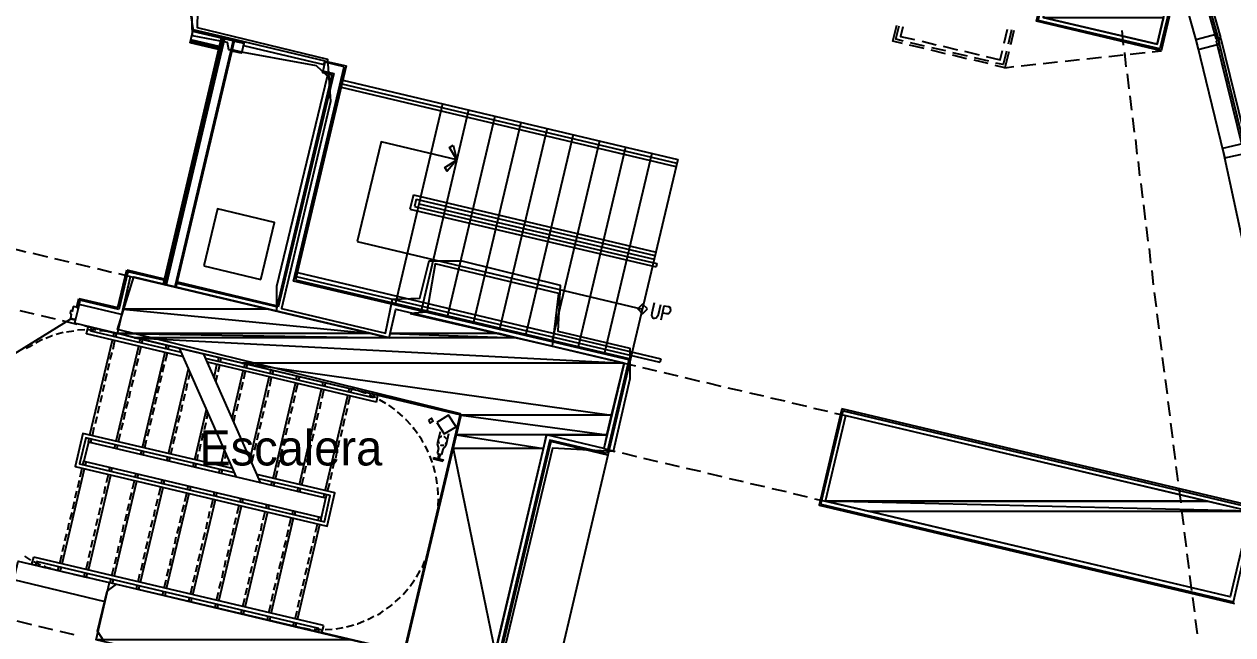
# Model space of a CAD drawing. Header units: feet. Extents: x -84 to 198, y -22 to 181.
# Drawn here: x 94.1 to 135.35, y 104.8 to 125.64 of the extents above; entities that cross this region are included whole.
import ezdxf
from ezdxf.enums import TextEntityAlignment as Align

# ---------------------------------------------------------------- set-up
doc = ezdxf.new("R2010")
doc.units = ezdxf.units.FT
for name, color, linetype in [('A-AREA-COMUN', 252, 'CONTINUOUS'), ('A-AREA-UNIDAD', 30, 'CONTINUOUS'), ('A-LINEA', 7, 'CONTINUOUS'), ('A-MURO-CONCRETO', 8, 'CONTINUOUS'), ('A-NOMBRE-ESPACIO', 2, 'CONTINUOUS')]:
    doc.layers.add(name, color=color, linetype=linetype)

msp = doc.modelspace()

# ---------------------------------------------------------------- linework, layer by layer
at = {"layer": 'A-AREA-COMUN'}
msp.add_lwpolyline([(96.832, 104.5689), (96.608, 104.9244), (96.928, 106.2933), (97.248, 106.5244), (107.072, 104.2133), (108.992, 112.3378), (97.28, 115.2178), (97.84, 117.0133), (102.72, 115.8578), (102.72, 116.6933), (104.448, 123.8578), (104.08, 124.2133), (101.088, 124.7644), (101.04, 125.0133), (99.84, 125.2444), (99.808, 126.5244), (99.52, 127.4133), (97.28, 126.0978), (96.32, 126.0978), (92, 127.1289)], dxfattribs=at)
msp.add_lwpolyline([(107.28, 115.7689), (112.128, 114.6489), (112.352, 116.4444), (108.128, 117.4578), (107.84, 115.8044)], close=True, dxfattribs=at)
at = {"layer": 'A-AREA-UNIDAD'}
msp.add_lwpolyline([(100.032, 126.6489), (100, 125.5289), (104.448, 124.4444), (104.56, 123.0044), (102.88, 115.9289), (106.432, 115.0933), (106.672, 116.2489), (107.6, 116.2844), (107.92, 117.5644), (109.04, 117.5644), (112.4, 116.7289), (112.32, 115.1644), (114.768, 114.5778), (114.768, 113.5289), (114.208, 111.0578), (112.128, 111.1644), (109.84, 101.5644)], dxfattribs=at)
at = {"layer": 'A-LINEA'}
for p, q in [((133.9067, 128.8444), (134.9333, 125.1778)), ((133.1067, 128.6178), (134.1333, 124.9378)), ((99.8792, 125.4389), (99.5095, 127.7014)), ((99.76, 125.0044), (99.8667, 125.4444)), ((101.28, 125.1111), (99.8667, 125.4444)), ((127.5467, 124.9911), (127.6667, 125.4711)), ((127.8, 125.4444), (127.68, 124.9511)), ((127.88, 125.4178), (127.76, 124.9378)), ((131.56, 125.4178), (131.6133, 124.9244)), ((100.84, 125.2178), (98.84, 116.7644)), ((100.8933, 125.2044), (98.8933, 116.7511)), ((100.9467, 125.1911), (98.9467, 116.7378)), ((101.24, 125.1244), (99.24, 116.6711)), ((101.28, 125.1111), (99.28, 116.6578)), ((100.7333, 124.7778), (99.76, 125.0044)), ((100.7467, 124.8178), (99.7733, 125.0578)), ((100.76, 124.8711), (99.7867, 125.0978)), ((101.2267, 125.0711), (99.8533, 125.3911)), ((101.6133, 125.0311), (101.28, 125.1111)), ((101.28, 125.0578), (101.6, 124.9911)), ((124.8267, 124.8844), (124.3467, 125.0044)), ((124.7467, 125.0578), (125.2267, 124.9378)), ((134.7467, 125.2444), (134.8133, 125.3111)), ((134.9467, 125.1378), (135.8533, 121.4311)), ((101.5333, 124.6844), (101.2, 124.7644)), ((124.8133, 124.8044), (124.32, 124.9244)), ((125.5467, 124.6311), (125.0533, 124.7511)), ((125.56, 124.7244), (125.08, 124.8311)), ((125.4667, 124.8844), (125.96, 124.7644)), ((126.2933, 124.5511), (125.8, 124.6578)), ((126.2, 124.7111), (126.6933, 124.5911)), ((131.12, 124.5378), (131.6133, 124.5911)), ((131.6533, 124.6711), (131.7067, 124.1778)), ((131.8533, 124.6178), (132.36, 124.6711)), ((132.6, 124.6978), (132.9067, 124.7244)), ((134.1333, 124.9378), (135.04, 121.2311)), ((134.88, 124.7244), (134.9467, 124.7911)), ((103.2933, 116.8711), (105.0267, 124.1778)), ((105.0933, 124.2178), (103.36, 116.9111)), ((105.0267, 124.1778), (104.36, 124.3378)), ((104.3733, 124.3778), (105.0933, 124.2178)), ((126.2667, 124.4578), (125.7867, 124.5778)), ((127, 124.2978), (126.52, 124.4044)), ((127.0267, 124.3778), (126.5333, 124.4844)), ((127.5733, 124.1511), (127.88, 124.1911)), ((128.1333, 124.2178), (128.6267, 124.2711)), ((128.88, 124.2978), (129.3733, 124.3511)), ((129.6267, 124.3778), (130.12, 124.4311)), ((130.3733, 124.4578), (130.8667, 124.5111)), ((135, 124.1911), (135.0667, 124.2578)), ((104.6, 123.9111), (102.7333, 116.0311)), ((104.6667, 123.9511), (102.7733, 115.9778)), ((104.28, 124.0444), (104.6667, 123.9511)), ((131.7467, 123.9378), (131.8, 123.4311)), ((104.92, 123.4844), (116.3467, 120.7778)), ((104.9467, 123.6044), (116.3733, 120.8978)), ((104.9733, 123.7244), (116.4133, 121.0178)), ((135.1333, 123.6578), (135.2, 123.7244)), ((131.84, 123.1911), (131.8933, 122.6978)), ((135.2667, 123.1378), (135.3333, 123.2044)), ((108.3733, 122.9244), (106.7733, 116.1111)), ((109.2667, 122.7111), (107.6667, 115.8978)), ((110.16, 122.4978), (108.5467, 115.6844)), ((111.0533, 122.2844), (109.44, 115.4711)), ((131.9333, 122.4444), (131.9867, 121.9511)), ((111.9467, 122.0844), (110.3333, 115.2711)), ((112.84, 121.8711), (111.2267, 115.0578)), ((132.0267, 121.6978), (132.08, 121.2044)), ((113.7333, 121.6578), (112.12, 114.8444)), ((114.6267, 121.4444), (113.0133, 114.6311)), ((115.52, 121.2311), (113.9067, 114.4178)), ((116.4133, 121.0178), (114.8, 114.2178)), ((132.12, 120.9511), (132.1733, 120.4578)), ((135.04, 121.2311), (135.84, 117.4978)), ((132.2133, 120.2044), (132.2667, 119.7111)), ((107.3867, 119.8178), (107.2667, 119.3244)), ((107.3867, 119.8178), (115.6667, 117.8578)), ((107.48, 119.6711), (107.4267, 119.4178)), ((107.48, 119.6711), (115.6267, 117.7378)), ((107.2667, 119.3244), (115.6667, 117.3511)), ((107.4267, 119.4178), (115.6933, 117.4711)), ((107.5733, 119.5111), (115.6, 117.6178)), ((132.3067, 119.4711), (132.36, 118.9644)), ((132.4, 118.7244), (132.4533, 118.2311)), ((93.68, 117.9911), (94.16, 117.8711)), ((105.4667, 118.2178), (115.2, 115.9111)), ((94.4, 117.8178), (94.8933, 117.6978)), ((95.1333, 117.6444), (95.6267, 117.5244)), ((132.4933, 117.9778), (132.5467, 117.4844)), ((95.8667, 117.4711), (96.3467, 117.3511)), ((96.6, 117.2978), (97.08, 117.1778)), ((97.2933, 115.9644), (97.6, 117.2578)), ((97.6, 117.2578), (98.88, 116.9511)), ((100.2267, 117.3911), (102.1733, 116.9244)), ((103.4267, 117.1644), (115.8267, 114.2178)), ((115.6933, 117.4711), (115.6667, 117.3511)), ((132.5867, 117.2311), (132.64, 116.7378)), ((97.32, 117.1244), (97.7333, 117.0311)), ((102.7733, 115.9778), (99.32, 116.7911)), ((99.3333, 116.8444), (102.7333, 116.0311)), ((114.7333, 114.1778), (103.2933, 116.8711)), ((103.36, 116.9111), (114.8, 114.2178)), ((103.3867, 117.0311), (115.8, 114.0978)), ((132.6667, 116.4844), (132.7333, 115.9911)), ((95.7733, 116.0044), (95.7467, 115.8711)), ((95.7867, 116.0044), (95.7867, 116.0044)), ((95.9733, 116.0711), (95.8133, 115.4311)), ((95.8933, 115.9911), (95.96, 116.2711)), ((95.96, 116.2711), (97.2933, 115.9644)), ((97.4267, 115.7244), (95.9733, 116.0711)), ((92.0775, 113.3648), (95.6926, 115.5856)), ((93.9467, 115.8711), (94.4267, 115.7511)), ((94.68, 115.6978), (95.16, 115.5778)), ((95.4, 115.5244), (95.8933, 115.4044)), ((95.68, 115.8578), (95.6667, 115.7644)), ((95.6667, 115.7511), (95.7067, 115.7511)), ((95.68, 115.7644), (95.68, 115.7644)), ((95.7067, 115.7378), (95.68, 115.5911)), ((95.7333, 115.8578), (95.6933, 115.8711)), ((95.6933, 115.8578), (95.6933, 115.8578)), ((95.6933, 115.7378), (95.6933, 115.7378)), ((95.6933, 115.5911), (95.6933, 115.5911)), ((95.7195, 115.7265), (95.7046, 115.7506)), ((95.7333, 115.8711), (95.7333, 115.8711)), ((95.7354, 115.845), (95.7595, 115.8598)), ((132.76, 115.7511), (132.8267, 115.2444)), ((95.4267, 115.1111), (95.1867, 115.0444)), ((95.8, 115.1644), (95.5467, 115.1244)), ((97.28, 115.0844), (95.8133, 115.4311)), ((96.1733, 115.2044), (95.92, 115.1911)), ((96.1333, 115.3511), (96.6267, 115.2311)), ((96.2267, 115.0711), (96.28, 115.3111)), ((96.4, 115.2844), (96.28, 115.3111)), ((96.3733, 115.1644), (96.4, 115.2844)), ((99.4667, 114.4311), (96.3733, 115.1644)), ((96.8667, 115.1778), (97.28, 115.0844)), ((97.1733, 115.0978), (97.04, 115.1244)), ((97.1467, 114.9778), (97.1733, 115.0978)), ((99.5333, 114.2844), (96.2267, 115.0711)), ((96.3467, 111.6178), (97.12, 114.8578)), ((97.1333, 114.5511), (97.2, 114.8444)), ((97.2267, 114.9644), (97.2533, 115.0844)), ((98.04, 114.7778), (98.0667, 114.8978)), ((98.12, 114.7511), (98.1467, 114.8711)), ((98.9333, 114.5644), (98.96, 114.6844)), ((132.8533, 115.0044), (132.92, 114.5111)), ((97.04, 114.1911), (97.1067, 114.4311)), ((97.24, 111.4044), (98.0133, 114.6444)), ((98.0267, 114.3511), (98.0933, 114.6311)), ((98.1333, 111.1911), (98.9067, 114.4444)), ((98.92, 114.1378), (98.9867, 114.4178)), ((99.0133, 114.5378), (99.04, 114.6578)), ((101.3467, 110.1778), (99.4, 114.5778)), ((102.1733, 109.9778), (100.2267, 114.3778)), ((96.96, 113.8311), (97.0133, 114.0711)), ((97.9333, 113.9778), (98, 114.2311)), ((98.8267, 113.7644), (98.8933, 114.0178)), ((99.0267, 110.9778), (99.7067, 113.8711)), ((106.0267, 112.8844), (100.2933, 114.2311)), ((106.12, 112.7378), (100.36, 114.0978)), ((100.5867, 113.5644), (100.68, 114.0178)), ((100.72, 114.1378), (100.7467, 114.2578)), ((100.72, 113.7778), (100.7733, 113.9911)), ((100.8, 114.1244), (100.8267, 114.2444)), ((101.6133, 113.9244), (101.64, 114.0444)), ((101.6933, 113.9111), (101.72, 114.0311)), ((114.7333, 114.1778), (113.9867, 110.9911)), ((114.5733, 114.0711), (114.96, 113.9778)), ((115.2, 113.9244), (115.68, 113.8044)), ((115.8267, 114.2178), (115.8, 114.0978)), ((132.9467, 114.2578), (133.0133, 113.7644)), ((96.8667, 113.4578), (96.9333, 113.7111)), ((97.76, 113.2578), (97.8267, 113.4978)), ((97.8533, 113.6178), (97.9067, 113.8578)), ((98.7467, 113.4044), (98.8, 113.6444)), ((99.7067, 113.5111), (99.76, 113.7378)), ((100.64, 113.4444), (100.6933, 113.6578)), ((101.2, 112.1911), (101.5733, 113.8044)), ((101.6, 113.5378), (101.6533, 113.7911)), ((101.8133, 110.8044), (102.4667, 113.5911)), ((102.48, 113.2844), (102.5467, 113.5778)), ((102.4933, 113.7111), (102.5333, 113.8444)), ((102.5733, 113.6978), (102.6133, 113.8178)), ((103.3867, 113.5111), (103.4133, 113.6311)), ((103.4667, 113.4844), (103.5067, 113.6044)), ((115.9333, 113.7511), (116.4133, 113.6311)), ((116.6533, 113.5778), (117.1467, 113.4578)), ((133.04, 113.5111), (133.1067, 113.0178)), ((96.7867, 113.0978), (96.84, 113.3378)), ((97.68, 112.8844), (97.7333, 113.1244)), ((98.6533, 113.0444), (98.72, 113.2844)), ((99.6267, 113.1378), (99.68, 113.3911)), ((101.4267, 112.8044), (101.48, 113.0444)), ((101.5067, 113.1644), (101.5733, 113.4178)), ((102.4, 112.9111), (102.4533, 113.1644)), ((102.6, 110.1378), (103.36, 113.3778)), ((103.3733, 113.0844), (103.44, 113.3644)), ((103.4933, 109.9244), (104.2533, 113.1778)), ((104.2667, 112.8711), (104.3333, 113.1511)), ((104.28, 113.2978), (104.3067, 113.4178)), ((104.36, 113.2711), (104.3867, 113.3911)), ((105.1733, 113.0844), (105.2, 113.2044)), ((105.2533, 113.0578), (105.28, 113.1911)), ((105.4133, 113.1511), (105.28, 113.1911)), ((117.3867, 113.4044), (117.88, 113.2844)), ((118.12, 113.2311), (118.6, 113.1244)), ((118.8533, 113.0578), (119.3333, 112.9511)), ((96.7067, 112.7378), (96.76, 112.9778)), ((97.5867, 112.5244), (97.6533, 112.7644)), ((98.5733, 112.6711), (98.6267, 112.9244)), ((99.4533, 112.4178), (99.5067, 112.6578)), ((99.5333, 112.7778), (99.6, 113.0178)), ((101.3467, 112.4444), (101.4, 112.6844)), ((102.3067, 112.5511), (102.36, 112.7911)), ((103.2933, 112.7111), (103.3467, 112.9644)), ((104.1867, 112.5111), (104.24, 112.7511)), ((104.3733, 109.7111), (105.1467, 112.9644)), ((105.16, 112.6578), (105.2267, 112.9378)), ((106.0267, 112.8844), (106.0533, 113.0044)), ((106.12, 112.7378), (106.1733, 112.9778)), ((106.44, 112.6978), (106.2267, 112.8178)), ((106.7467, 112.4844), (106.5467, 112.6311)), ((119.5733, 112.8844), (120.0667, 112.7778)), ((120.3067, 112.7111), (120.8, 112.6044)), ((133.1333, 112.7644), (133.2, 112.2711)), ((96.5333, 112.0044), (96.5867, 112.2444)), ((96.6133, 112.3644), (96.6667, 112.6178)), ((97.5067, 112.1511), (97.56, 112.4044)), ((98.48, 112.3111), (98.5467, 112.5511)), ((99.36, 112.0444), (99.4267, 112.2844)), ((99.92, 110.7778), (100.32, 112.4844)), ((100.3333, 112.1644), (100.3733, 112.3644)), ((101.2533, 112.0711), (101.3067, 112.3111)), ((102.2267, 112.1911), (102.28, 112.4311)), ((103.12, 111.9911), (103.1733, 112.2311)), ((103.2, 112.3511), (103.2667, 112.5911)), ((104.0933, 112.1378), (104.1467, 112.3778)), ((105.08, 112.2978), (105.1333, 112.5378)), ((107.0267, 112.2444), (106.84, 112.4044)), ((121.04, 112.5378), (121.52, 112.4311)), ((121.76, 112.3644), (122.1467, 112.2844)), ((136.1867, 109.1511), (122.0133, 112.5111)), ((96.4267, 111.5911), (96.4933, 111.8844)), ((97.4133, 111.7911), (97.48, 112.0311)), ((98.3067, 111.5778), (98.3733, 111.8178)), ((98.4, 111.9511), (98.4533, 112.1911)), ((99.28, 111.6844), (99.3333, 111.9244)), ((100.2533, 111.8044), (100.3067, 112.0444)), ((102.1333, 111.8178), (102.2, 112.0578)), ((103.0267, 111.6178), (103.0933, 111.8578)), ((104.0133, 111.7778), (104.0667, 112.0178)), ((104.9067, 111.5644), (104.96, 111.8044)), ((104.9867, 111.9244), (105.04, 112.1778)), ((133.2267, 112.0178), (133.2933, 111.5244)), ((96.2933, 111.3778), (96.32, 111.4978)), ((96.3733, 111.3511), (96.4, 111.4711)), ((97.32, 111.3911), (97.3867, 111.6711)), ((98.2133, 111.1778), (98.28, 111.4578)), ((99.1867, 111.3111), (99.2533, 111.5644)), ((100.16, 111.4311), (100.2133, 111.6844)), ((102.0533, 111.4578), (102.1067, 111.6978)), ((102.9467, 111.2578), (103, 111.4978)), ((103.92, 111.4044), (103.9867, 111.6578)), ((104.8133, 111.2044), (104.8667, 111.4444)), ((108.2933, 111.7244), (108.2, 111.3111)), ((112.08, 111.3911), (108.4, 95.8311)), ((97.1867, 111.1644), (97.2133, 111.2844)), ((97.2667, 111.1378), (97.2933, 111.2711)), ((98.08, 110.9511), (98.1067, 111.0711)), ((98.16, 110.9378), (98.1867, 111.0578)), ((99.1067, 110.9644), (99.16, 111.1911)), ((100.08, 111.0711), (100.1333, 111.3111)), ((100.8133, 110.5644), (100.9333, 111.0978)), ((101.96, 111.0978), (102.0267, 111.3378)), ((102.8533, 110.8844), (102.92, 111.1378)), ((103.84, 111.0444), (103.8933, 111.2844)), ((104.7333, 110.8311), (104.7867, 111.0711)), ((108.2, 110.9911), (108.3467, 110.9511)), ((108.2533, 110.9778), (108.2133, 110.8044)), ((108.3867, 111.1244), (108.3467, 110.9511)), ((113.88, 111.1511), (114.2667, 111.0578)), ((114.5067, 111.0044), (115, 110.8844)), ((133.32, 111.2844), (133.3867, 110.7778)), ((96.1067, 110.6044), (96.1333, 110.7244)), ((96.1867, 110.5778), (96.2267, 110.7111)), ((98.9733, 110.7378), (99, 110.8578)), ((99.0533, 110.7244), (99.08, 110.8444)), ((99.8667, 110.5244), (99.8933, 110.6444)), ((99.9467, 110.5111), (99.9733, 110.6311)), ((100, 110.7511), (100.04, 110.9511)), ((100.8933, 110.5378), (100.9333, 110.6978)), ((100.96, 110.8178), (100.9867, 110.9644)), ((101.8667, 110.6711), (101.9333, 110.9644)), ((102.7733, 110.5244), (102.8267, 110.7644)), ((103.6667, 110.3111), (103.72, 110.5644)), ((103.7467, 110.6844), (103.8133, 110.9244)), ((104.64, 110.4711), (104.6933, 110.7111)), ((108.1333, 110.3244), (108.0667, 110.5644)), ((108.2933, 110.9644), (108.2533, 110.8044)), ((114.0267, 110.9244), (110.4667, 95.8844)), ((115.24, 110.8311), (115.72, 110.7111)), ((115.9733, 110.6578), (116.4533, 110.5378)), ((95.4, 107.2178), (96.16, 110.4578)), ((96.0133, 110.1911), (96.08, 110.4844)), ((96.2933, 107.0044), (97.0533, 110.2444)), ((96.9067, 109.9911), (96.9733, 110.2711)), ((97, 110.3911), (97.0267, 110.5111)), ((97.08, 110.3778), (97.1067, 110.4978)), ((97.8933, 110.1778), (97.92, 110.2978)), ((97.9733, 110.1644), (98, 110.2844)), ((100.7467, 110.3244), (100.7867, 110.4444)), ((100.84, 110.2978), (100.8667, 110.4178)), ((102.68, 110.1244), (102.7467, 110.4044)), ((103.5733, 109.9111), (103.64, 110.1911)), ((104.56, 110.0978), (104.6133, 110.3511)), ((108.2, 109.9511), (108.16, 110.1911)), ((116.6933, 110.4844), (117.1867, 110.3778)), ((117.4267, 110.3111), (117.9067, 110.2044)), ((133.4133, 110.5378), (133.48, 110.0444)), ((95.9333, 109.8311), (95.9867, 110.0711)), ((96.8267, 109.6178), (96.88, 109.8711)), ((97.1733, 106.7911), (97.9467, 110.0444)), ((97.8, 109.7778), (97.8667, 110.0578)), ((98.0667, 106.5911), (98.84, 109.8311)), ((98.6933, 109.5644), (98.76, 109.8444)), ((98.7867, 109.9644), (98.8133, 110.0978)), ((98.8667, 109.9511), (98.8933, 110.0711)), ((99.68, 109.7644), (99.7067, 109.8844)), ((99.76, 109.7378), (99.7867, 109.8578)), ((102.5333, 109.8978), (102.56, 110.0178)), ((102.6133, 109.8711), (102.6533, 110.0044)), ((103.4267, 109.6844), (103.4533, 109.8044)), ((103.5067, 109.6711), (103.5333, 109.7911)), ((104.4533, 109.6978), (104.5333, 109.9778)), ((108.2267, 109.5778), (108.2133, 109.8311)), ((118.16, 110.1378), (118.64, 110.0311)), ((118.88, 109.9644), (119.3733, 109.8578)), ((119.6133, 109.7911), (120.1067, 109.6844)), ((133.5067, 109.7911), (133.5733, 109.2978)), ((95.76, 109.0978), (95.8133, 109.3511)), ((95.84, 109.4711), (95.8933, 109.7111)), ((96.7333, 109.2578), (96.7867, 109.4978)), ((97.7067, 109.4044), (97.7733, 109.6578)), ((98.6, 109.2044), (98.6667, 109.4444)), ((98.96, 106.3778), (99.7333, 109.6178)), ((99.5867, 109.3511), (99.6533, 109.6311)), ((99.8533, 106.1644), (100.6267, 109.4044)), ((100.48, 109.1378), (100.5467, 109.4311)), ((100.5733, 109.5511), (100.6, 109.6711)), ((100.6533, 109.5244), (100.68, 109.6444)), ((101.4667, 109.3378), (101.4933, 109.4578)), ((101.5467, 109.3111), (101.5733, 109.4444)), ((104.32, 109.4711), (104.3467, 109.5911)), ((104.4, 109.4578), (104.4267, 109.5778)), ((120.3467, 109.6178), (120.8267, 109.5111)), ((121.08, 109.4444), (121.4533, 109.3644)), ((95.6667, 108.7378), (95.7333, 108.9778)), ((96.6533, 108.8978), (96.7067, 109.1378)), ((97.5467, 108.6844), (97.6, 108.9244)), ((97.6267, 109.0444), (97.68, 109.2844)), ((98.52, 108.8311), (98.5733, 109.0711)), ((99.4933, 108.9911), (99.56, 109.2311)), ((100.3867, 108.7778), (100.44, 109.0178)), ((100.7467, 105.9511), (101.52, 109.1911)), ((101.3733, 108.9378), (101.44, 109.2178)), ((101.64, 105.7378), (102.4133, 108.9911)), ((102.2533, 108.7244), (102.32, 109.0044)), ((102.36, 109.1244), (102.3867, 109.2444)), ((102.44, 109.1111), (102.4667, 109.2311)), ((103.2533, 108.9111), (103.28, 109.0311)), ((103.3333, 108.8978), (103.36, 109.0178)), ((133.6, 109.0444), (133.6667, 108.5511)), ((95.5867, 108.3778), (95.64, 108.6178)), ((96.56, 108.5244), (96.6133, 108.7644)), ((97.4533, 108.3111), (97.5067, 108.5644)), ((98.4267, 108.4711), (98.4933, 108.7111)), ((99.32, 108.2578), (99.3867, 108.4978)), ((99.4133, 108.6178), (99.4667, 108.8711)), ((100.3067, 108.4178), (100.36, 108.6578)), ((101.28, 108.5644), (101.3333, 108.8044)), ((102.1733, 108.3511), (102.2267, 108.6044)), ((102.5333, 105.5244), (103.2933, 108.7778)), ((103.1467, 108.5111), (103.2133, 108.7911)), ((103.4267, 105.3244), (104.1867, 108.5644)), ((104.04, 108.2978), (104.1067, 108.5778)), ((104.1333, 108.6978), (104.1733, 108.8311)), ((104.2267, 108.6844), (104.2533, 108.8044)), ((108.1333, 108.5778), (108.16, 108.7111)), ((95.4933, 108.0044), (95.56, 108.2444)), ((96.48, 108.1644), (96.5333, 108.4044)), ((97.3733, 107.9511), (97.4267, 108.1911)), ((98.3467, 108.0978), (98.4, 108.3511)), ((99.24, 107.8978), (99.2933, 108.1378)), ((100.2133, 108.0444), (100.28, 108.2844)), ((101.1067, 107.8311), (101.16, 108.0844)), ((101.2, 108.2044), (101.2533, 108.4444)), ((102.08, 107.9911), (102.1467, 108.2311)), ((103.0667, 108.1378), (103.12, 108.3911)), ((103.96, 107.9378), (104.0133, 108.1778)), ((133.6933, 108.2978), (133.76, 107.8044)), ((95.4133, 107.6444), (95.4667, 107.8844)), ((96.3867, 107.7911), (96.44, 108.0444)), ((97.28, 107.5911), (97.3333, 107.8311)), ((98.2533, 107.7378), (98.32, 107.9778)), ((99.1467, 107.5244), (99.2133, 107.7778)), ((100.1333, 107.6844), (100.1867, 107.9244)), ((101.0267, 107.4711), (101.08, 107.7111)), ((102, 107.6311), (102.0533, 107.8711)), ((102.9733, 107.7778), (103.04, 108.0178)), ((103.8667, 107.5644), (103.9333, 107.8178)), ((107.9467, 107.7911), (107.9733, 107.9244)), ((94.1067, 107.4844), (94.32, 107.3511)), ((94.36, 107.2044), (94.4267, 107.4444)), ((104.32, 105.1111), (94.4267, 107.4444)), ((94.4933, 107.1778), (94.52, 107.2978)), ((104.16, 105.0178), (94.52, 107.2978)), ((95.32, 107.2311), (95.3867, 107.5244)), ((96.2133, 107.0311), (96.28, 107.3111)), ((96.3067, 107.4311), (96.36, 107.6711)), ((97.2, 107.2178), (97.2533, 107.4578)), ((98.1733, 107.3778), (98.2267, 107.6178)), ((99.0667, 107.1644), (99.12, 107.4044)), ((100.04, 107.3111), (100.1067, 107.5644)), ((100.9333, 107.1111), (100.9867, 107.3511)), ((101.92, 107.2578), (101.9733, 107.4978)), ((102.8, 107.0444), (102.8667, 107.2978)), ((102.8933, 107.4178), (102.9467, 107.6578)), ((103.7867, 107.2044), (103.84, 107.4444)), ((133.7867, 107.5644), (133.8533, 107.0578)), ((94.32, 107.2178), (94.8, 107.0978)), ((95.04, 107.0444), (95.5333, 106.9244)), ((95.1333, 107.0311), (95.2533, 106.9911)), ((95.2533, 106.9911), (95.28, 107.1111)), ((95.3333, 106.9778), (95.3733, 107.0978)), ((95.7733, 106.8711), (96.2667, 106.7511)), ((96.1467, 106.7778), (96.1733, 106.8978)), ((96.2267, 106.7644), (96.2533, 106.8844)), ((97.0933, 106.8178), (97.16, 107.0978)), ((97.9867, 106.6044), (98.0533, 106.8844)), ((98.0933, 107.0044), (98.1467, 107.2578)), ((98.9733, 106.8044), (99.04, 107.0444)), ((99.96, 106.9511), (100.0133, 107.1911)), ((100.8533, 106.7378), (100.9067, 106.9911)), ((101.8267, 106.8978), (101.88, 107.1378)), ((102.72, 106.6844), (102.7733, 106.9244)), ((103.6933, 106.8444), (103.76, 107.0844)), ((107.4933, 106.7644), (107.6133, 106.9911)), ((96.5067, 106.6978), (97.0133, 106.5778)), ((97.04, 106.5778), (97.0667, 106.6978)), ((97.12, 106.5511), (97.1467, 106.6711)), ((97.9333, 106.3644), (97.96, 106.4844)), ((98.0133, 106.3378), (98.04, 106.4578)), ((98.88, 106.3911), (98.9467, 106.6711)), ((99.7733, 106.1778), (99.84, 106.4711)), ((99.8667, 106.5911), (99.9333, 106.8311)), ((100.76, 106.3778), (100.8267, 106.6178)), ((101.7467, 106.5244), (101.8, 106.7778)), ((102.6267, 106.3244), (102.6933, 106.5644)), ((103.6133, 106.4711), (103.6667, 106.7111)), ((107.28, 106.4578), (107.4267, 106.6711)), ((133.88, 106.8178), (133.9467, 106.3111)), ((98.8267, 106.1511), (98.8533, 106.2711)), ((98.9067, 106.1244), (98.9333, 106.2578)), ((99.72, 105.9378), (99.7467, 106.0578)), ((99.8, 105.9244), (99.8267, 106.0444)), ((100.6667, 105.9644), (100.7333, 106.2578)), ((101.56, 105.7644), (101.6267, 106.0444)), ((101.6533, 106.1644), (101.7067, 106.4044)), ((102.5467, 105.9511), (102.6, 106.2044)), ((103.52, 106.1111), (103.5867, 106.3511)), ((107.04, 106.1778), (107.2, 106.3644)), ((133.9733, 106.0711), (134.04, 105.5778)), ((100.6133, 105.7244), (100.64, 105.8444)), ((100.6933, 105.7111), (100.72, 105.8311)), ((101.5067, 105.5111), (101.5333, 105.6444)), ((101.5867, 105.4978), (101.6133, 105.6178)), ((102.4533, 105.5511), (102.52, 105.8311)), ((103.3467, 105.3378), (103.4133, 105.6178)), ((103.44, 105.7378), (103.4933, 105.9911)), ((93.8533, 105.2711), (94.3467, 105.1511)), ((102.4, 105.3111), (102.4267, 105.4311)), ((102.48, 105.2844), (102.5067, 105.4044)), ((103.28, 105.0978), (103.32, 105.2178)), ((134.0667, 105.3244), (134.1333, 104.8311)), ((94.5867, 105.0978), (95.0667, 104.9778)), ((95.32, 104.9244), (95.8, 104.8044)), ((103.36, 105.0711), (103.4, 105.1911)), ((103.36, 105.0711), (103.5067, 105.0578)), ((104.16, 105.0178), (104.1333, 104.8978)), ((104.32, 105.1111), (104.2533, 104.8711)), ((104.3733, 104.9778), (104.6133, 104.9911)), ((104.7467, 105.0044), (104.9867, 105.0444)), ((105.1067, 105.0711), (105.3467, 105.1378))]:
    msp.add_line(p, q, dxfattribs=at)
for points in [[(133.76, 128.7778), (134.7733, 125.1511), (134.8533, 125.1778), (133.84, 128.7911), (133.76, 128.7778)], [(129.16, 127.8844), (133.4133, 126.8711), (132.9067, 124.7244), (128.6533, 125.7378), (129.16, 127.8844)], [(129.2, 127.8178), (133.3467, 126.8311), (132.8667, 124.7911), (128.7067, 125.7644), (129.2, 127.8178)], [(132.7733, 124.9511), (133.1867, 126.7378), (129.2933, 127.6578), (128.88, 125.8711), (132.7733, 124.9511)], [(124.08, 124.9778), (123.7467, 125.0578), (123.88, 125.6044)], [(124.1067, 125.0578), (123.8533, 125.1244), (123.96, 125.5778)], [(124.0933, 125.5511), (124.0133, 125.2178), (124.4933, 125.1111)], [(101.6133, 125.0311), (101.52, 124.6444), (101.1867, 124.7111)], [(101.5867, 124.9111), (104.3333, 124.2578), (104.3733, 124.3778), (101.6133, 125.0311), (101.5867, 124.9111)], [(134.9067, 124.9644), (134.8667, 125.1111), (134.9467, 125.1378), (134.9333, 125.1778), (134.8533, 125.1511), (134.8133, 125.2978), (134.0933, 125.0978), (134.1733, 124.7778), (134.9067, 124.9644)], [(134.7867, 125.0711), (135.68, 121.4178), (135.76, 121.4311), (134.8667, 125.0978), (134.7867, 125.0711)], [(126.9333, 124.5378), (127.4133, 124.4178), (127.4933, 124.7378)], [(127.7067, 124.6978), (127.5733, 124.1511), (127.24, 124.2311)], [(127.6267, 124.7111), (127.52, 124.2578), (127.2667, 124.3111)], [(104.3733, 124.3778), (104.28, 123.9911), (104.6, 123.9111)], [(108.8667, 121.0044), (106.28, 121.6178), (105.4667, 118.2178)], [(108.7467, 121.5111), (108.8667, 121.0044), (108.5333, 120.6178), (108.4533, 120.7511), (108.8667, 121.0044), (108.6133, 121.4311), (108.7467, 121.5111)], [(135.8133, 121.2311), (135.7733, 121.3778), (135.8667, 121.3911), (135.8533, 121.4311), (135.7733, 121.4178), (135.7333, 121.5644), (135, 121.3911), (135.08, 121.0711), (135.8133, 121.2311)], [(102.1733, 116.9244), (102.64, 118.8711), (100.6933, 119.3378), (100.2267, 117.3911)], [(98.8667, 116.8978), (97.64, 117.1911), (97.3333, 115.8978)], [(97.7333, 117.0311), (106.56, 114.9378), (106.7867, 115.9111), (114.5733, 114.0711), (113.88, 111.1511), (111.9333, 111.6178), (109.56, 101.5511), (96.56, 104.6311), (97.0133, 106.5778), (107.0933, 104.1911), (109.0133, 112.2978), (97.28, 115.0844), (97.7333, 117.0311)], [(95.7467, 115.8578), (95.7867, 116.0044), (95.9333, 115.9778), (95.92, 115.9511), (95.9333, 115.9378), (95.9333, 115.9644)], [(95.7867, 116.0178), (95.9333, 115.9778), (95.9333, 115.9778)], [(97.3333, 115.8978), (96, 116.2178), (95.9733, 116.0844)], [(115.3733, 115.9178), (115.2067, 116.0844), (115.04, 115.9178), (115.2067, 115.7511), (115.3733, 115.9178)], [(115.6, 116.1244), (115.52, 115.7778), (115.5067, 115.6978), (115.5333, 115.6444), (115.5733, 115.6044), (115.6133, 115.6044), (115.6667, 115.6178), (115.7067, 115.6578), (115.7467, 115.7244), (115.8267, 116.0711)], [(115.84, 115.5511), (115.9467, 116.0311), (116.0933, 116.0044), (116.1467, 115.9644), (116.1467, 115.9378), (116.16, 115.8844), (116.1467, 115.8178), (116.12, 115.7778), (116.0933, 115.7511), (116.04, 115.7511), (115.8933, 115.7778)], [(95.7067, 115.7511), (95.68, 115.7644), (95.6933, 115.8578), (95.72, 115.8444)], [(95.68, 115.5778), (95.8267, 115.5511), (95.8267, 115.5511)], [(95.84, 115.5511), (95.84, 115.5778), (95.8267, 115.5511), (95.6933, 115.5911), (95.72, 115.7378)], [(96.5467, 115.1911), (96.32, 115.2044), (96.2933, 115.2044)], [(96.92, 115.1511), (96.7467, 115.1778), (96.6667, 115.1778)], [(94.3867, 114.6978), (94.28, 114.6311), (94.1733, 114.5644)], [(94.72, 114.8711), (94.6533, 114.8444), (94.4933, 114.7511)], [(95.0667, 115.0044), (95.0533, 115.0044), (94.84, 114.9111)], [(114.8, 114.2178), (114.0267, 110.9244), (112.08, 111.3911)], [(105.7733, 113.0311), (105.6933, 113.0578), (105.5333, 113.1111)], [(106.1067, 112.8844), (106.0933, 112.8978), (105.88, 112.9778)], [(108.1825, 112.0494), (108.4381, 111.6532), (108.8442, 111.8928), (108.5885, 112.289), (108.1825, 112.0494)], [(122.0133, 112.5111), (121.24, 109.2178), (135.4133, 105.8711)], [(121.2933, 109.2578), (122.0533, 112.4444), (136.12, 109.1111)], [(121.4533, 109.3644), (122.1467, 112.2844), (135.96, 109.0178), (135.2667, 106.0978), (121.4533, 109.3644)], [(107.2933, 111.9644), (107.1333, 112.1378), (107.12, 112.1511)], [(107.52, 111.6711), (107.4133, 111.8178), (107.3733, 111.8711)], [(107.8957, 112.1244), (107.96, 112.0201), (108.0643, 112.0845), (108, 112.1888), (107.8957, 112.1244)], [(101.2133, 110.4711), (96.1067, 111.6711), (95.84, 110.5378), (104.44, 108.5111), (104.7067, 109.6444), (102.04, 110.2711)], [(101.28, 110.3244), (96.2, 111.5244), (95.9867, 110.6311), (104.3467, 108.6578), (104.5467, 109.5511), (102.1067, 110.1244)], [(107.72, 111.3644), (107.6667, 111.4711), (107.5867, 111.5778)], [(108.2267, 111.4444), (108.2267, 111.4178), (108.2267, 111.3911), (108.24, 111.3644), (108.2533, 111.3378), (108.2533, 111.3244)], [(108.36, 111.5644), (108.3467, 111.5644), (108.32, 111.5511), (108.2933, 111.5378), (108.28, 111.5244), (108.2533, 111.5111)], [(113.9867, 110.9911), (112.04, 111.4444), (108.3467, 95.8444)], [(108.5867, 111.6578), (108.4933, 111.2444), (108.3867, 111.1244)], [(108.52, 111.4711), (108.52, 111.4844), (108.5067, 111.4978), (108.48, 111.5244), (108.4533, 111.5378), (108.44, 111.5511), (108.4267, 111.5511)], [(108.48, 111.2978), (108.4933, 111.3111), (108.5067, 111.3378), (108.52, 111.3644), (108.5333, 111.3911), (108.5333, 111.4178)], [(104.2533, 108.8044), (104.4, 109.4578), (96.2933, 111.3778), (96.1333, 110.7244), (104.2533, 108.8044)], [(107.8933, 111.0311), (107.8667, 111.0978), (107.7867, 111.2444)], [(108.2, 111.3111), (108.24, 111.1511), (108.2, 110.9911)], [(108.3067, 111.2844), (108.3333, 111.2711), (108.36, 111.2711), (108.4, 111.2711), (108.4267, 111.2711)], [(108.04, 110.6844), (108.0267, 110.6978), (107.9467, 110.9111)], [(108.0667, 110.8444), (108.4, 110.7644), (108.3867, 110.7244)], [(108.0667, 110.8444), (108.0667, 110.8044), (108.3867, 110.7244)], [(108.2267, 109.2044), (108.24, 109.4311), (108.24, 109.4444)], [(108.1733, 108.8311), (108.2133, 108.9911), (108.2133, 109.0711)], [(121.2933, 109.2578), (135.3733, 105.9244), (136.12, 109.1111)], [(96.8667, 105.9244), (93.7467, 106.6711), (93.8933, 107.3111), (97.0133, 106.5778)], [(94.4267, 107.2978), (94.4533, 107.2844), (94.6533, 107.1911)], [(107.68, 107.0978), (107.6933, 107.1111), (107.7733, 107.3244)], [(107.8267, 107.4444), (107.8533, 107.5111), (107.9067, 107.6711)], [(94.7733, 107.1511), (94.84, 107.1111), (95.0133, 107.0711)], [(106.76, 105.9244), (106.9333, 106.0711), (106.9467, 106.0844)], [(106.16, 105.4844), (106.2667, 105.5378), (106.36, 105.6178)], [(106.4667, 105.6844), (106.6133, 105.7911), (106.6667, 105.8311)], [(105.4667, 105.1778), (105.48, 105.1778), (105.7067, 105.2711)], [(105.8267, 105.3111), (105.88, 105.3378), (106.04, 105.4311)], [(103.6267, 105.0311), (103.7867, 105.0044), (103.8667, 104.9911)], [(104, 104.9911), (104.2133, 104.9778), (104.24, 104.9778)]]:
    msp.add_lwpolyline(points, dxfattribs=at)
at = {"layer": 'A-MURO-CONCRETO'}
for points in [[(128.88, 125.8711), (132.9867, 125.8711), (132.7733, 124.9511), (128.88, 125.8711), (128.88, 125.8711)], [(97.7333, 117.0311), (102.44, 115.9111), (97.48, 115.9111), (97.7333, 117.0311), (97.7333, 117.0311)], [(97.48, 115.9111), (105.96, 115.0844), (97.28, 115.0844), (97.48, 115.9111), (97.48, 115.9111)], [(102.44, 115.9111), (97.48, 115.9111), (105.96, 115.0844), (102.44, 115.9111)], [(106.7867, 115.9111), (110.3067, 115.0844), (106.5867, 115.0844), (106.7867, 115.9111), (106.7867, 115.9111)], [(105.96, 115.0844), (97.28, 115.0844), (106.56, 114.9378), (105.96, 115.0844)], [(97.28, 115.0844), (106.56, 114.9378), (97.8667, 114.9378), (97.28, 115.0844), (97.28, 115.0844)], [(110.9067, 114.9378), (97.8667, 114.9378), (114.5733, 114.0711), (110.9067, 114.9378)], [(97.8667, 114.9378), (114.5733, 114.0711), (101.5333, 114.0711), (97.8667, 114.9378), (97.8667, 114.9378)], [(106.5867, 115.0844), (110.9067, 114.9378), (106.56, 114.9378), (106.5867, 115.0844), (106.5867, 115.0844)], [(110.3067, 115.0844), (106.5867, 115.0844), (110.9067, 114.9378), (110.3067, 115.0844)], [(114.5733, 114.0711), (101.5333, 114.0711), (114.1467, 112.2978), (114.5733, 114.0711)], [(101.5333, 114.0711), (114.1467, 112.2978), (109.0133, 112.2978), (101.5333, 114.0711), (101.5333, 114.0711)], [(109.0133, 112.2978), (113.9867, 111.6178), (108.8533, 111.6178), (109.0133, 112.2978), (109.0133, 112.2978)], [(114.1467, 112.2978), (109.0133, 112.2978), (113.9867, 111.6178), (114.1467, 112.2978)], [(122.1467, 112.2844), (134.4933, 109.3644), (121.4533, 109.3644), (122.1467, 112.2844), (122.1467, 112.2844)], [(108.8533, 111.6178), (111.8267, 111.1511), (108.7467, 111.1511), (108.8533, 111.6178), (108.8533, 111.6178)], [(111.9333, 111.6178), (108.8533, 111.6178), (111.8267, 111.1511), (111.9333, 111.6178)], [(111.9333, 111.6178), (113.9867, 111.6178), (113.88, 111.1511), (111.9333, 111.6178), (111.9333, 111.6178)], [(108.7467, 111.1511), (110.1733, 104.1911), (107.0933, 104.1911), (108.7467, 111.1511), (108.7467, 111.1511)], [(111.8267, 111.1511), (108.7467, 111.1511), (110.1733, 104.1911), (111.8267, 111.1511)], [(121.4533, 109.3644), (122.92, 109.0178), (135.96, 109.0178), (121.4533, 109.3644)], [(121.4533, 109.3644), (134.4933, 109.3644), (135.96, 109.0178), (121.4533, 109.3644), (121.4533, 109.3644)], [(122.92, 109.0178), (135.96, 109.0178), (135.2667, 106.0978), (122.92, 109.0178), (122.92, 109.0178)], [(97.0133, 106.5778), (105.24, 104.6311), (96.56, 104.6311), (97.0133, 106.5778), (97.0133, 106.5778)]]:
    msp.add_lwpolyline(points, dxfattribs=at)

# ---------------------------------------------------------------- texts
at = {"layer": 'A-NOMBRE-ESPACIO'}
msp.add_text('Escalera', height=1.2, dxfattribs=at).set_placement((103.2, 110.5778), align=Align.CENTER)

doc.saveas('drawing.dxf')
